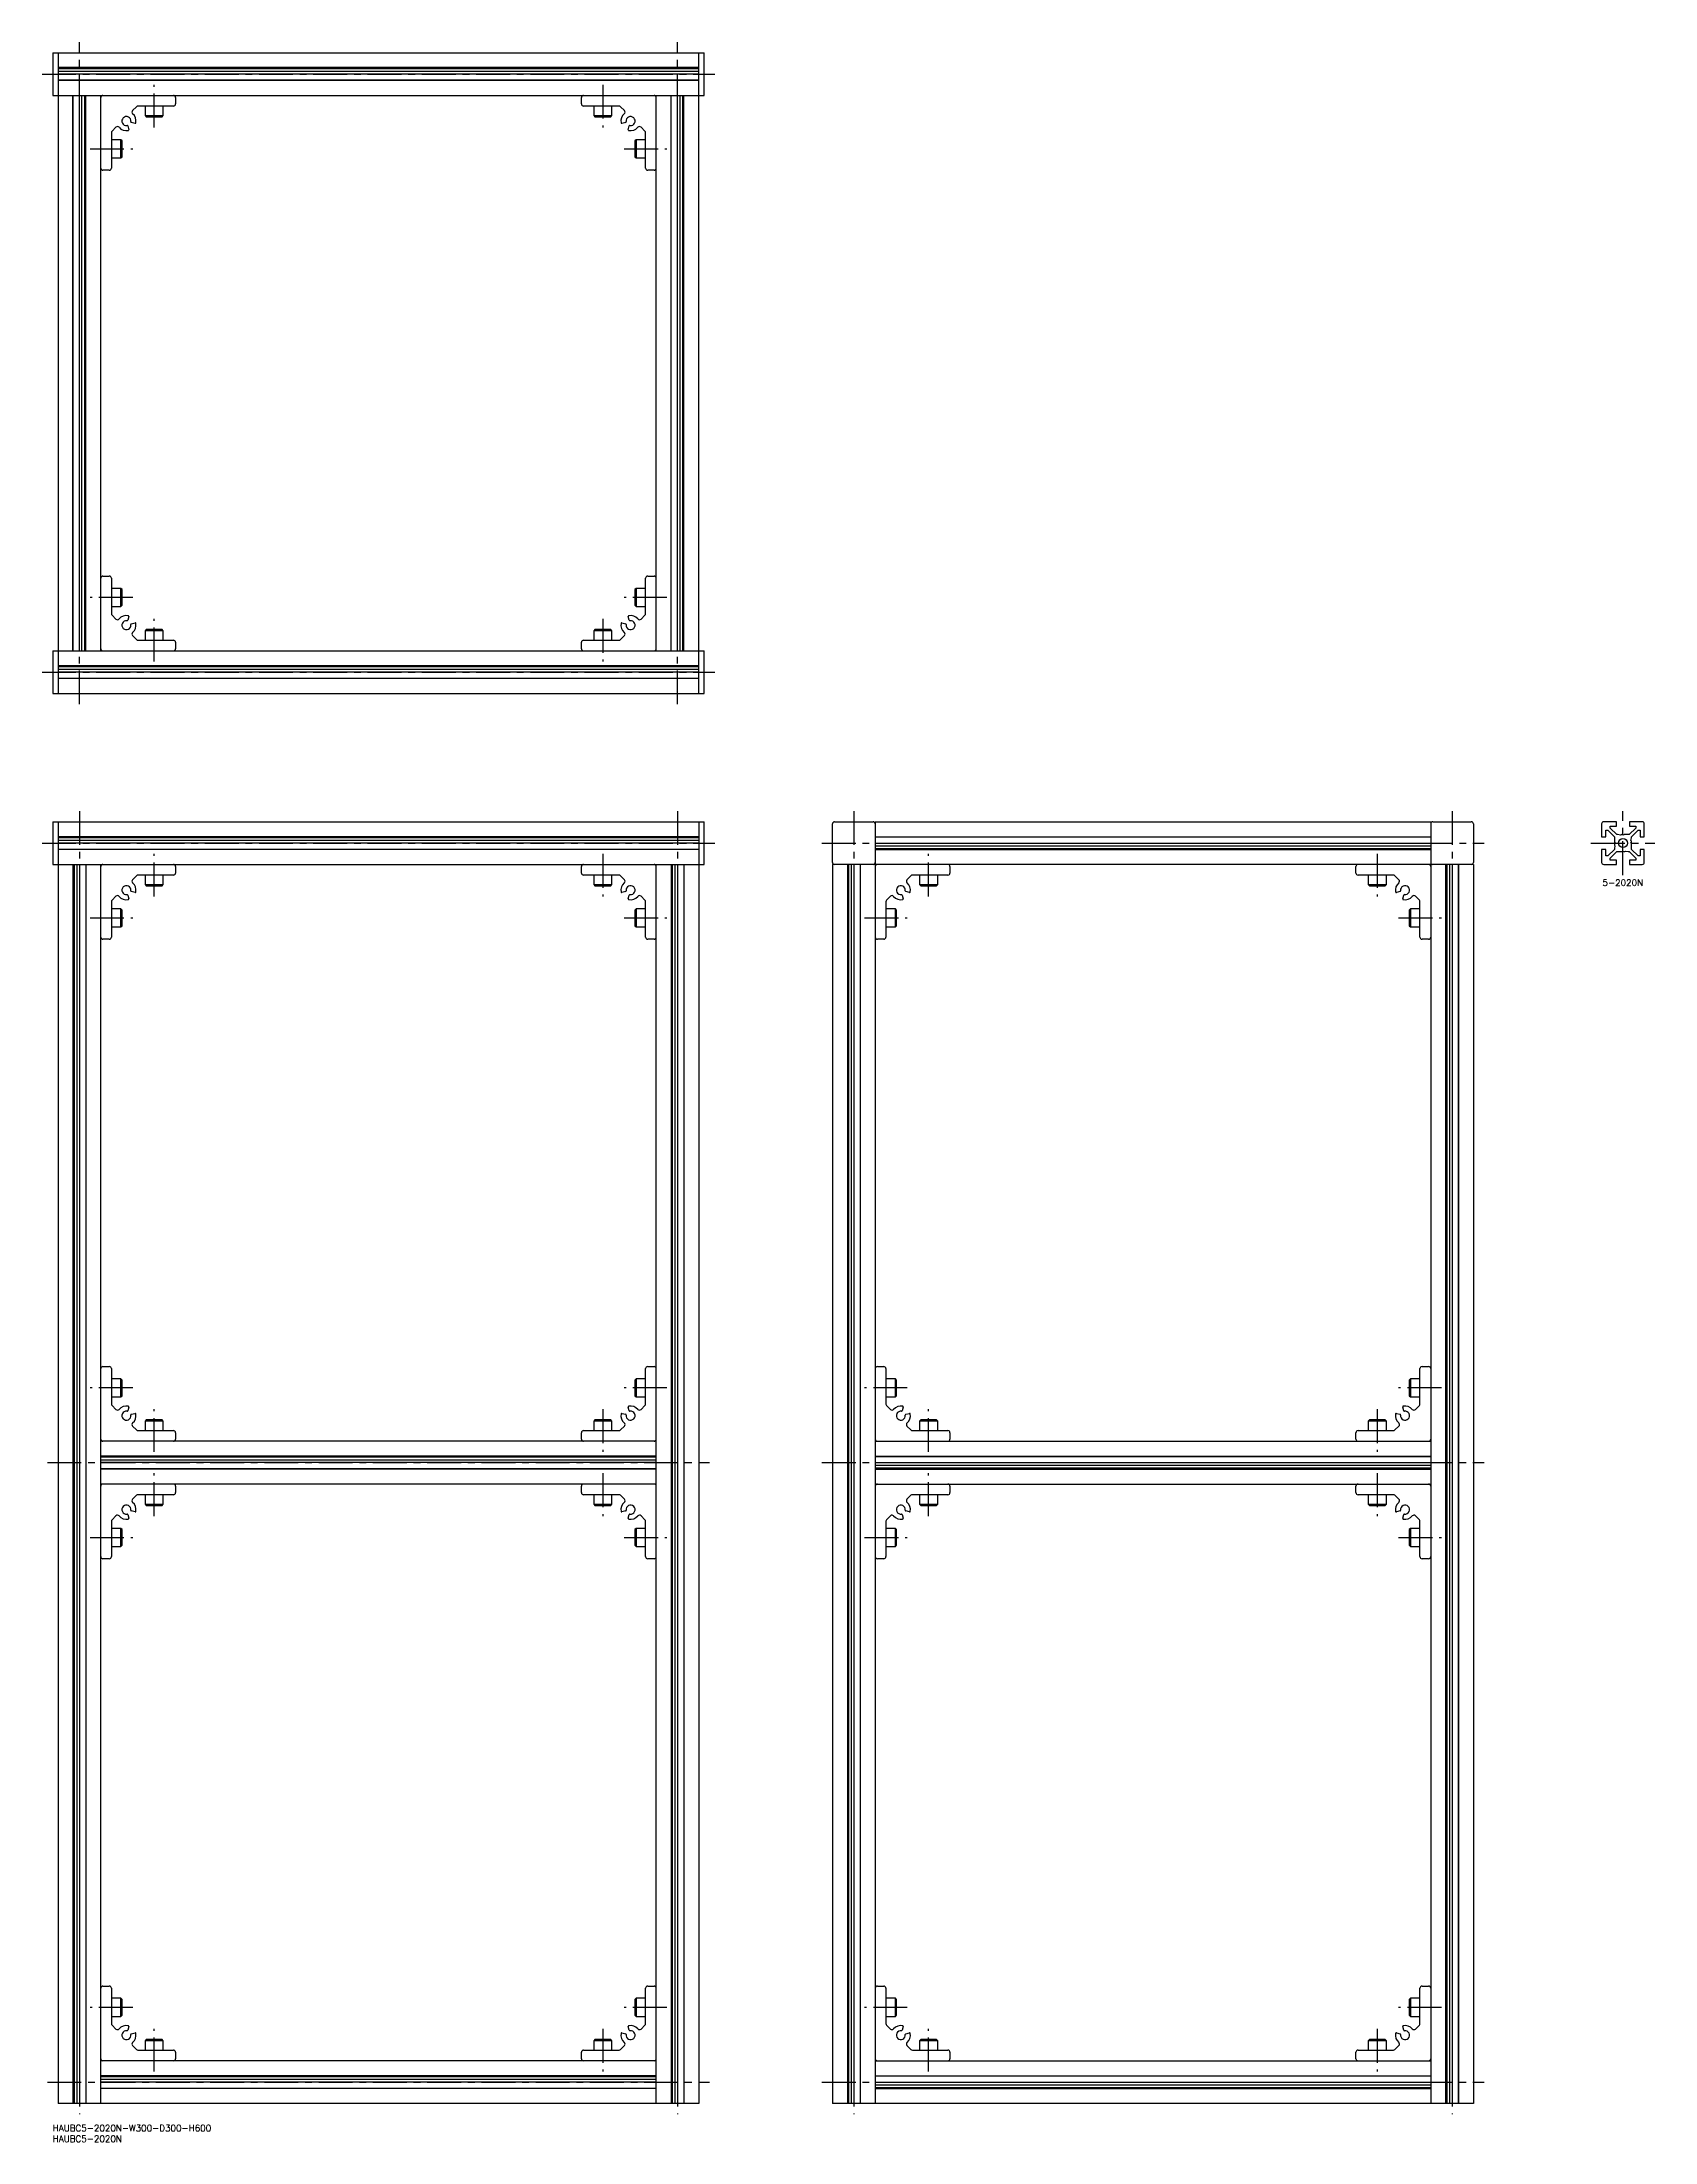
# Model space of a CAD drawing. Extents: x -5 to 750, y -8 to 975.
import ezdxf

# ---------------------------------------------------------------- set-up
doc = ezdxf.new("R2010")
doc.units = 0
doc.header["$LTSCALE"] = 0.5
doc.linetypes.add('CENTER', pattern=[50.8, 31.75, -6.35, 6.35, -6.35])
for name, color, linetype in [('MSM_CENTER', 1, 'CENTER'), ('MSM_CONTINUOUS', 7, 'CONTINUOUS'), ('MSM_PART_NUMBER', 7, 'CONTINUOUS')]:
    doc.layers.add(name, color=color, linetype=linetype)
doc.styles.get("Standard").update_dxf_attribs({"font": 'txt.shx', "height": 3, "bigfont": 'bigfont.shx'})

# ---------------------------------------------------------------- blocks, each defined once
blk = doc.blocks.new('*U8')
at = {"layer": 'MSM_PART_NUMBER'}
blk.add_text('HAUBC5-2020N-W300-D300-H600', height=3, dxfattribs=at).set_placement((0, -3))
blk = doc.blocks.new('*U9')
at = {"layer": 'MSM_PART_NUMBER'}
blk.add_text('HAUBC5-2020N', height=3, dxfattribs=at).set_placement((0, -8))
blk = doc.blocks.new('*U10')
at = {"layer": 'MSM_PART_NUMBER'}
blk.add_text('5-2020N', height=3, dxfattribs=at).set_placement((725.41, 579.97))

msp = doc.modelspace()

# ---------------------------------------------------------------- linework, layer by layer
at = {"layer": 'MSM_CENTER'}
for p, q in [((12.5, 665), (12.5, 975)), ((292.5, 665), (292.5, 975)), ((-5, 960), (310, 960)), ((47.5, 935), (47.5, 955)), ((257.5, 955), (257.5, 935)), ((17.5, 925), (37.5, 925)), ((267.5, 925), (287.5, 925)), ((37.5, 715), (17.5, 715)), ((287.5, 715), (267.5, 715)), ((47.5, 685), (47.5, 705)), ((257.5, 705), (257.5, 685)), ((-5, 680), (310, 680)), ((12.5, 615), (12.5, 5)), ((292.5, 615), (292.5, 5)), ((375, 615), (375, 5)), ((655, 615), (655, 5)), ((735, 585), (735, 615)), ((-5, 600), (310, 600)), ((360, 600), (670, 600)), ((720, 600), (750, 600)), ((47.5, 575), (47.5, 595)), ((257.5, 595), (257.5, 575)), ((410, 575), (410, 595)), ((620, 595), (620, 575)), ((17.5, 565), (37.5, 565)), ((267.5, 565), (287.5, 565)), ((380, 565), (400, 565)), ((630, 565), (650, 565)), ((37.5, 345), (17.5, 345)), ((287.5, 345), (267.5, 345)), ((400, 345), (380, 345)), ((650, 345), (630, 345)), ((47.5, 315), (47.5, 335)), ((257.5, 335), (257.5, 315)), ((410, 315), (410, 335)), ((620, 335), (620, 315)), ((-2.5, 310), (307.5, 310)), ((47.5, 285), (47.5, 305)), ((257.5, 305), (257.5, 285)), ((360, 310), (670, 310)), ((410, 285), (410, 305)), ((620, 305), (620, 285)), ((17.5, 275), (37.5, 275)), ((267.5, 275), (287.5, 275)), ((380, 275), (400, 275)), ((630, 275), (650, 275)), ((37.5, 55), (17.5, 55)), ((287.5, 55), (267.5, 55)), ((400, 55), (380, 55)), ((650, 55), (630, 55)), ((47.5, 25), (47.5, 45)), ((257.5, 45), (257.5, 25)), ((410, 25), (410, 45)), ((620, 45), (620, 25)), ((-2.5, 20), (307.5, 20)), ((360, 20), (670, 20))]:
    msp.add_line(p, q, dxfattribs=at)
at = {"layer": 'MSM_CONTINUOUS'}
for p, q in [((0, 970), (0, 950)), ((0, 970), (305, 970)), ((2.5, 970), (2.5, 670)), ((302.5, 670), (302.5, 970)), ((305, 950), (305, 970)), ((302.5, 963), (2.5, 963)), ((302.5, 962.94), (2.5, 962.94)), ((302.5, 962.5), (2.5, 962.5)), ((302.5, 961.22), (2.5, 961.22)), ((302.5, 960), (2.5, 960)), ((302.5, 957.06), (2.5, 957.06)), ((302.5, 957), (2.5, 957)), ((0, 950), (305, 950)), ((9.5, 690), (9.5, 950)), ((9.56, 690), (9.56, 950)), ((12.5, 690), (12.5, 950)), ((13.72, 690), (13.72, 950)), ((15, 690), (15, 950)), ((15.44, 690), (15.44, 950)), ((15.5, 690), (15.5, 950)), ((22.5, 690), (22.5, 950)), ((39.21, 944.71), (37.38, 942.88)), ((56.5, 945), (39.91, 945)), ((43.25, 945), (43.25, 940.57)), ((51.75, 940.57), (51.75, 945)), ((57.5, 949), (57.5, 946)), ((247.5, 946), (247.5, 949)), ((265.09, 945), (248.5, 945)), ((253.25, 945), (253.25, 940.57)), ((261.75, 940.57), (261.75, 945)), ((267.62, 942.88), (265.79, 944.71)), ((282.5, 690), (282.5, 950)), ((289.5, 690), (289.5, 950)), ((289.56, 690), (289.56, 950)), ((292.5, 690), (292.5, 950)), ((293.72, 690), (293.72, 950)), ((295, 690), (295, 950)), ((295.44, 690), (295.44, 950)), ((295.5, 690), (295.5, 950)), ((29.62, 935.12), (27.79, 933.29)), ((35.12, 935.7), (35.58, 933.95)), ((38.55, 936.92), (36.8, 937.38)), ((43.25, 940.57), (43.82, 940)), ((43.25, 940.57), (51.75, 940.57)), ((43.82, 940), (51.18, 940)), ((51.18, 940), (51.75, 940.57)), ((253.25, 940.57), (253.82, 940)), ((253.25, 940.57), (261.75, 940.57)), ((253.82, 940), (261.18, 940)), ((261.18, 940), (261.75, 940.57)), ((268.2, 937.38), (266.45, 936.92)), ((269.42, 933.95), (269.88, 935.7)), ((277.21, 933.29), (275.38, 935.12)), ((27.5, 932.59), (27.5, 916)), ((31.93, 929.25), (27.5, 929.25)), ((32.5, 928.68), (31.93, 929.25)), ((31.93, 920.75), (31.93, 929.25)), ((32.5, 921.32), (32.5, 928.68)), ((273.07, 929.25), (272.5, 928.68)), ((272.5, 928.68), (272.5, 921.32)), ((277.5, 929.25), (273.07, 929.25)), ((273.07, 929.25), (273.07, 920.75)), ((277.5, 916), (277.5, 932.59)), ((26.5, 915), (23.5, 915)), ((27.5, 920.75), (31.93, 920.75)), ((31.93, 920.75), (32.5, 921.32)), ((272.5, 921.32), (273.07, 920.75)), ((273.07, 920.75), (277.5, 920.75)), ((281.5, 915), (278.5, 915)), ((23.5, 725), (26.5, 725)), ((27.5, 724), (27.5, 707.41)), ((31.93, 719.25), (27.5, 719.25)), ((32.5, 718.68), (31.93, 719.25)), ((31.93, 710.75), (31.93, 719.25)), ((32.5, 711.32), (32.5, 718.68)), ((273.07, 719.25), (272.5, 718.68)), ((272.5, 718.68), (272.5, 711.32)), ((277.5, 719.25), (273.07, 719.25)), ((273.07, 719.25), (273.07, 710.75)), ((277.5, 707.41), (277.5, 724)), ((278.5, 725), (281.5, 725)), ((27.5, 710.75), (31.93, 710.75)), ((31.93, 710.75), (32.5, 711.32)), ((272.5, 711.32), (273.07, 710.75)), ((273.07, 710.75), (277.5, 710.75)), ((27.79, 706.71), (29.62, 704.88)), ((35.58, 706.05), (35.12, 704.3)), ((36.8, 702.62), (38.55, 703.08)), ((43.82, 700), (43.25, 699.43)), ((43.25, 699.43), (43.25, 695)), ((51.75, 699.43), (43.25, 699.43)), ((51.18, 700), (43.82, 700)), ((51.75, 699.43), (51.18, 700)), ((51.75, 695), (51.75, 699.43)), ((253.82, 700), (253.25, 699.43)), ((253.25, 699.43), (253.25, 695)), ((261.75, 699.43), (253.25, 699.43)), ((261.18, 700), (253.82, 700)), ((261.75, 699.43), (261.18, 700)), ((261.75, 695), (261.75, 699.43)), ((266.45, 703.08), (268.2, 702.62)), ((269.88, 704.3), (269.42, 706.05)), ((275.38, 704.88), (277.21, 706.71)), ((0, 690), (305, 690)), ((0, 690), (0, 670)), ((37.38, 697.12), (39.21, 695.29)), ((39.91, 695), (56.5, 695)), ((57.5, 694), (57.5, 691)), ((247.5, 691), (247.5, 694)), ((248.5, 695), (265.09, 695)), ((265.79, 695.29), (267.62, 697.12)), ((305, 670), (305, 690)), ((302.5, 683), (2.5, 683)), ((302.5, 682.94), (2.5, 682.94)), ((302.5, 682.5), (2.5, 682.5)), ((302.5, 681.22), (2.5, 681.22)), ((302.5, 680), (2.5, 680)), ((0, 670), (305, 670)), ((302.5, 677.06), (2.5, 677.06)), ((302.5, 677), (2.5, 677)), ((0, 610), (0, 590)), ((0, 610), (305, 610)), ((2.5, 610), (2.5, 10)), ((302.5, 610), (302.5, 10)), ((305, 590), (305, 610)), ((366, 610), (384, 610)), ((385, 610), (385, 10)), ((385, 610), (645, 610)), ((645, 610), (645, 10)), ((646, 610), (664, 610)), ((732, 610), (726, 610)), ((732, 608), (732, 610)), ((744, 610), (738, 610)), ((738, 610), (738, 608)), ((302.5, 603), (2.5, 603)), ((302.5, 602.94), (2.5, 602.94)), ((302.5, 602.5), (2.5, 602.5)), ((302.5, 601.22), (2.5, 601.22)), ((302.5, 600), (2.5, 600)), ((365, 591), (365, 609)), ((385, 603), (645, 603)), ((385, 602.94), (645, 602.94)), ((385, 600), (645, 600)), ((665, 609), (665, 591)), ((725, 609), (725, 603)), ((725, 603), (727, 603)), ((727, 603), (727, 606)), ((727, 606), (727.94, 606)), ((727.94, 606), (731, 602.94)), ((729, 607.06), (729, 608)), ((729, 608), (732, 608)), ((732.06, 604), (729, 607.06)), ((731, 602.94), (731, 600.65)), ((731.07, 600.4), (731.3, 600)), ((731.3, 600), (731.07, 599.6)), ((732.5, 604), (732.06, 604)), ((733.78, 603.75), (732.5, 604)), ((734.1, 603.93), (733.78, 603.75)), ((735, 603.7), (734.6, 603.93)), ((735.4, 603.93), (735, 603.7)), ((737.94, 604), (735.65, 604)), ((741, 607.06), (737.94, 604)), ((738, 608), (741, 608)), ((738.7, 600), (738.93, 600.4)), ((738.93, 599.6), (738.7, 600)), ((738.75, 601.22), (739, 602.5)), ((738.93, 600.9), (738.75, 601.22)), ((739, 602.94), (742.06, 606)), ((739, 602.5), (739, 602.94)), ((741, 608), (741, 607.06)), ((742.06, 606), (743, 606)), ((743, 606), (743, 603)), ((743, 603), (745, 603)), ((745, 603), (745, 609)), ((0, 590), (305, 590)), ((302.5, 597.06), (2.5, 597.06)), ((302.5, 597), (2.5, 597)), ((9.5, 590), (9.5, 10)), ((9.56, 590), (9.56, 10)), ((10, 590), (10, 10)), ((11.28, 590), (11.28, 10)), ((12.5, 590), (12.5, 10)), ((15.44, 590), (15.44, 10)), ((15.5, 590), (15.5, 10)), ((22.5, 10), (22.5, 590)), ((282.5, 10), (282.5, 590)), ((289.5, 590), (289.5, 10)), ((289.56, 590), (289.56, 10)), ((290, 590), (290, 10)), ((291.28, 590), (291.28, 10)), ((292.5, 590), (292.5, 10)), ((295.44, 590), (295.44, 10)), ((295.5, 590), (295.5, 10)), ((665, 590), (365, 590)), ((365, 590), (365, 10)), ((372, 590), (372, 10)), ((372.06, 590), (372.06, 10)), ((372.5, 590), (372.5, 10)), ((373.78, 590), (373.78, 10)), ((375, 590), (375, 10)), ((377.94, 590), (377.94, 10)), ((378, 590), (378, 10)), ((385, 598.78), (645, 598.78)), ((385, 597.5), (645, 597.5)), ((385, 597.06), (645, 597.06)), ((385, 597), (645, 597)), ((652, 590), (652, 10)), ((652.06, 590), (652.06, 10)), ((652.5, 590), (652.5, 10)), ((653.78, 590), (653.78, 10)), ((655, 590), (655, 10)), ((657.94, 590), (657.94, 10)), ((658, 590), (658, 10)), ((665, 590), (665, 10)), ((727, 597), (725, 597)), ((725, 597), (725, 591)), ((726, 590), (732, 590)), ((727, 594), (727, 597)), ((727.94, 594), (727, 594)), ((731, 597.06), (727.94, 594)), ((729, 592.94), (732.06, 596)), ((729, 592), (729, 592.94)), ((732, 592), (729, 592)), ((731.25, 598.78), (731, 597.5)), ((731, 597.5), (731, 597.06)), ((731.07, 599.1), (731.25, 598.78)), ((732, 590), (732, 592)), ((732.06, 596), (734.35, 596)), ((734.6, 596.07), (735, 596.3)), ((735, 596.3), (735.4, 596.07)), ((735.9, 596.07), (736.22, 596.25)), ((736.22, 596.25), (737.5, 596)), ((737.5, 596), (737.94, 596)), ((737.94, 596), (741, 592.94)), ((738, 592), (738, 590)), ((741, 592), (738, 592)), ((738, 590), (744, 590)), ((739, 597.06), (739, 599.35)), ((742.06, 594), (739, 597.06)), ((741, 592.94), (741, 592)), ((743, 594), (742.06, 594)), ((745, 597), (743, 597)), ((743, 597), (743, 594)), ((745, 591), (745, 597)), ((39.21, 584.71), (37.38, 582.88)), ((56.5, 585), (39.91, 585)), ((43.25, 585), (43.25, 580.57)), ((43.25, 580.57), (43.82, 580)), ((43.25, 580.57), (51.75, 580.57)), ((43.82, 580), (51.18, 580)), ((51.18, 580), (51.75, 580.57)), ((51.75, 580.57), (51.75, 585)), ((57.5, 589), (57.5, 586)), ((247.5, 586), (247.5, 589)), ((265.09, 585), (248.5, 585)), ((253.25, 585), (253.25, 580.57)), ((253.25, 580.57), (253.82, 580)), ((253.25, 580.57), (261.75, 580.57)), ((253.82, 580), (261.18, 580)), ((261.18, 580), (261.75, 580.57)), ((261.75, 580.57), (261.75, 585)), ((267.62, 582.88), (265.79, 584.71)), ((401.71, 584.71), (399.88, 582.88)), ((419, 585), (402.41, 585)), ((405.75, 585), (405.75, 580.57)), ((405.75, 580.57), (406.32, 580)), ((405.75, 580.57), (414.25, 580.57)), ((406.32, 580), (413.68, 580)), ((413.68, 580), (414.25, 580.57)), ((414.25, 580.57), (414.25, 585)), ((420, 589), (420, 586)), ((610, 586), (610, 589)), ((627.59, 585), (611, 585)), ((615.75, 585), (615.75, 580.57)), ((615.75, 580.57), (616.32, 580)), ((615.75, 580.57), (624.25, 580.57)), ((616.32, 580), (623.68, 580)), ((623.68, 580), (624.25, 580.57)), ((624.25, 580.57), (624.25, 585)), ((630.12, 582.88), (628.29, 584.71)), ((27.5, 572.59), (27.5, 556)), ((29.62, 575.12), (27.79, 573.29)), ((35.12, 575.7), (35.58, 573.95)), ((38.55, 576.92), (36.8, 577.38)), ((268.2, 577.38), (266.45, 576.92)), ((269.42, 573.95), (269.88, 575.7)), ((277.21, 573.29), (275.38, 575.12)), ((277.5, 556), (277.5, 572.59)), ((390, 572.59), (390, 556)), ((392.12, 575.12), (390.29, 573.29)), ((397.62, 575.7), (398.08, 573.95)), ((401.05, 576.92), (399.3, 577.38)), ((630.7, 577.38), (628.95, 576.92)), ((631.92, 573.95), (632.38, 575.7)), ((639.71, 573.29), (637.88, 575.12)), ((640, 556), (640, 572.59)), ((31.93, 569.25), (27.5, 569.25)), ((27.5, 560.75), (31.93, 560.75)), ((32.5, 568.68), (31.93, 569.25)), ((31.93, 560.75), (31.93, 569.25)), ((31.93, 560.75), (32.5, 561.32)), ((32.5, 561.32), (32.5, 568.68)), ((273.07, 569.25), (272.5, 568.68)), ((272.5, 568.68), (272.5, 561.32)), ((272.5, 561.32), (273.07, 560.75)), ((277.5, 569.25), (273.07, 569.25)), ((273.07, 569.25), (273.07, 560.75)), ((273.07, 560.75), (277.5, 560.75)), ((394.43, 569.25), (390, 569.25)), ((390, 560.75), (394.43, 560.75)), ((395, 568.68), (394.43, 569.25)), ((394.43, 560.75), (394.43, 569.25)), ((394.43, 560.75), (395, 561.32)), ((395, 561.32), (395, 568.68)), ((635.57, 569.25), (635, 568.68)), ((635, 568.68), (635, 561.32)), ((635, 561.32), (635.57, 560.75)), ((640, 569.25), (635.57, 569.25)), ((635.57, 569.25), (635.57, 560.75)), ((635.57, 560.75), (640, 560.75)), ((26.5, 555), (23.5, 555)), ((281.5, 555), (278.5, 555)), ((389, 555), (386, 555)), ((644, 555), (641, 555)), ((23.5, 355), (26.5, 355)), ((27.5, 354), (27.5, 337.41)), ((277.5, 337.41), (277.5, 354)), ((278.5, 355), (281.5, 355)), ((386, 355), (389, 355)), ((390, 354), (390, 337.41)), ((640, 337.41), (640, 354)), ((641, 355), (644, 355)), ((31.93, 349.25), (27.5, 349.25)), ((32.5, 348.68), (31.93, 349.25)), ((31.93, 340.75), (31.93, 349.25)), ((32.5, 341.32), (32.5, 348.68)), ((273.07, 349.25), (272.5, 348.68)), ((272.5, 348.68), (272.5, 341.32)), ((277.5, 349.25), (273.07, 349.25)), ((273.07, 349.25), (273.07, 340.75)), ((394.43, 349.25), (390, 349.25)), ((395, 348.68), (394.43, 349.25)), ((394.43, 340.75), (394.43, 349.25)), ((395, 341.32), (395, 348.68)), ((635.57, 349.25), (635, 348.68)), ((635, 348.68), (635, 341.32)), ((640, 349.25), (635.57, 349.25)), ((635.57, 349.25), (635.57, 340.75)), ((27.5, 340.75), (31.93, 340.75)), ((27.79, 336.71), (29.62, 334.88)), ((31.93, 340.75), (32.5, 341.32)), ((35.58, 336.05), (35.12, 334.3)), ((269.88, 334.3), (269.42, 336.05)), ((272.5, 341.32), (273.07, 340.75)), ((273.07, 340.75), (277.5, 340.75)), ((275.38, 334.88), (277.21, 336.71)), ((390, 340.75), (394.43, 340.75)), ((390.29, 336.71), (392.12, 334.88)), ((394.43, 340.75), (395, 341.32)), ((398.08, 336.05), (397.62, 334.3)), ((632.38, 334.3), (631.92, 336.05)), ((635, 341.32), (635.57, 340.75)), ((635.57, 340.75), (640, 340.75)), ((637.88, 334.88), (639.71, 336.71)), ((36.8, 332.62), (38.55, 333.08)), ((37.38, 327.12), (39.21, 325.29)), ((39.91, 325), (56.5, 325)), ((43.82, 330), (43.25, 329.43)), ((43.25, 329.43), (43.25, 325)), ((51.75, 329.43), (43.25, 329.43)), ((51.18, 330), (43.82, 330)), ((51.75, 329.43), (51.18, 330)), ((51.75, 325), (51.75, 329.43)), ((248.5, 325), (265.09, 325)), ((253.82, 330), (253.25, 329.43)), ((253.25, 329.43), (253.25, 325)), ((261.75, 329.43), (253.25, 329.43)), ((261.18, 330), (253.82, 330)), ((261.75, 329.43), (261.18, 330)), ((261.75, 325), (261.75, 329.43)), ((265.79, 325.29), (267.62, 327.12)), ((266.45, 333.08), (268.2, 332.62)), ((399.3, 332.62), (401.05, 333.08)), ((399.88, 327.12), (401.71, 325.29)), ((402.41, 325), (419, 325)), ((406.32, 330), (405.75, 329.43)), ((405.75, 329.43), (405.75, 325)), ((414.25, 329.43), (405.75, 329.43)), ((413.68, 330), (406.32, 330)), ((414.25, 329.43), (413.68, 330)), ((414.25, 325), (414.25, 329.43)), ((611, 325), (627.59, 325)), ((616.32, 330), (615.75, 329.43)), ((615.75, 329.43), (615.75, 325)), ((624.25, 329.43), (615.75, 329.43)), ((623.68, 330), (616.32, 330)), ((624.25, 329.43), (623.68, 330)), ((624.25, 325), (624.25, 329.43)), ((628.29, 325.29), (630.12, 327.12)), ((628.95, 333.08), (630.7, 332.62)), ((282.5, 320), (22.5, 320)), ((57.5, 324), (57.5, 321)), ((247.5, 321), (247.5, 324)), ((385, 320), (645, 320)), ((420, 324), (420, 321)), ((610, 321), (610, 324)), ((282.5, 313), (22.5, 313)), ((282.5, 312.94), (22.5, 312.94)), ((282.5, 312.5), (22.5, 312.5)), ((282.5, 311.22), (22.5, 311.22)), ((282.5, 310), (22.5, 310)), ((282.5, 307.06), (22.5, 307.06)), ((282.5, 307), (22.5, 307)), ((385, 313), (645, 313)), ((385, 312.94), (645, 312.94)), ((385, 310), (645, 310)), ((385, 308.78), (645, 308.78)), ((385, 307.5), (645, 307.5)), ((385, 307.06), (645, 307.06)), ((385, 307), (645, 307)), ((282.5, 300), (22.5, 300)), ((56.5, 295), (39.91, 295)), ((43.25, 295), (43.25, 290.57)), ((51.75, 290.57), (51.75, 295)), ((57.5, 299), (57.5, 296)), ((247.5, 296), (247.5, 299)), ((265.09, 295), (248.5, 295)), ((253.25, 295), (253.25, 290.57)), ((261.75, 290.57), (261.75, 295)), ((385, 300), (645, 300)), ((419, 295), (402.41, 295)), ((405.75, 295), (405.75, 290.57)), ((414.25, 290.57), (414.25, 295)), ((420, 299), (420, 296)), ((610, 296), (610, 299)), ((627.59, 295), (611, 295)), ((615.75, 295), (615.75, 290.57)), ((624.25, 290.57), (624.25, 295)), ((29.62, 285.12), (27.79, 283.29)), ((35.12, 285.7), (35.58, 283.95)), ((38.55, 286.92), (36.8, 287.38)), ((39.21, 294.71), (37.38, 292.88)), ((43.25, 290.57), (43.82, 290)), ((43.25, 290.57), (51.75, 290.57)), ((43.82, 290), (51.18, 290)), ((51.18, 290), (51.75, 290.57)), ((253.25, 290.57), (253.82, 290)), ((253.25, 290.57), (261.75, 290.57)), ((253.82, 290), (261.18, 290)), ((261.18, 290), (261.75, 290.57)), ((267.62, 292.88), (265.79, 294.71)), ((268.2, 287.38), (266.45, 286.92)), ((269.42, 283.95), (269.88, 285.7)), ((277.21, 283.29), (275.38, 285.12)), ((392.12, 285.12), (390.29, 283.29)), ((397.62, 285.7), (398.08, 283.95)), ((401.05, 286.92), (399.3, 287.38)), ((401.71, 294.71), (399.88, 292.88)), ((405.75, 290.57), (406.32, 290)), ((405.75, 290.57), (414.25, 290.57)), ((406.32, 290), (413.68, 290)), ((413.68, 290), (414.25, 290.57)), ((615.75, 290.57), (616.32, 290)), ((615.75, 290.57), (624.25, 290.57)), ((616.32, 290), (623.68, 290)), ((623.68, 290), (624.25, 290.57)), ((630.12, 292.88), (628.29, 294.71)), ((630.7, 287.38), (628.95, 286.92)), ((631.92, 283.95), (632.38, 285.7)), ((639.71, 283.29), (637.88, 285.12)), ((27.5, 282.59), (27.5, 266)), ((31.93, 279.25), (27.5, 279.25)), ((32.5, 278.68), (31.93, 279.25)), ((31.93, 270.75), (31.93, 279.25)), ((32.5, 271.32), (32.5, 278.68)), ((273.07, 279.25), (272.5, 278.68)), ((272.5, 278.68), (272.5, 271.32)), ((277.5, 279.25), (273.07, 279.25)), ((273.07, 279.25), (273.07, 270.75)), ((277.5, 266), (277.5, 282.59)), ((390, 282.59), (390, 266)), ((394.43, 279.25), (390, 279.25)), ((395, 278.68), (394.43, 279.25)), ((394.43, 270.75), (394.43, 279.25)), ((395, 271.32), (395, 278.68)), ((635.57, 279.25), (635, 278.68)), ((635, 278.68), (635, 271.32)), ((640, 279.25), (635.57, 279.25)), ((635.57, 279.25), (635.57, 270.75)), ((640, 266), (640, 282.59)), ((27.5, 270.75), (31.93, 270.75)), ((31.93, 270.75), (32.5, 271.32)), ((272.5, 271.32), (273.07, 270.75)), ((273.07, 270.75), (277.5, 270.75)), ((390, 270.75), (394.43, 270.75)), ((394.43, 270.75), (395, 271.32)), ((635, 271.32), (635.57, 270.75)), ((635.57, 270.75), (640, 270.75)), ((26.5, 265), (23.5, 265)), ((281.5, 265), (278.5, 265)), ((389, 265), (386, 265)), ((644, 265), (641, 265)), ((23.5, 65), (26.5, 65)), ((27.5, 64), (27.5, 47.41)), ((31.93, 59.25), (27.5, 59.25)), ((32.5, 58.68), (31.93, 59.25)), ((31.93, 50.75), (31.93, 59.25)), ((273.07, 59.25), (272.5, 58.68)), ((277.5, 59.25), (273.07, 59.25)), ((273.07, 59.25), (273.07, 50.75)), ((277.5, 47.41), (277.5, 64)), ((278.5, 65), (281.5, 65)), ((386, 65), (389, 65)), ((390, 64), (390, 47.41)), ((394.43, 59.25), (390, 59.25)), ((395, 58.68), (394.43, 59.25)), ((394.43, 50.75), (394.43, 59.25)), ((635.57, 59.25), (635, 58.68)), ((640, 59.25), (635.57, 59.25)), ((635.57, 59.25), (635.57, 50.75)), ((640, 47.41), (640, 64)), ((641, 65), (644, 65)), ((27.5, 50.75), (31.93, 50.75)), ((31.93, 50.75), (32.5, 51.32)), ((32.5, 51.32), (32.5, 58.68)), ((272.5, 58.68), (272.5, 51.32)), ((272.5, 51.32), (273.07, 50.75)), ((273.07, 50.75), (277.5, 50.75)), ((390, 50.75), (394.43, 50.75)), ((394.43, 50.75), (395, 51.32)), ((395, 51.32), (395, 58.68)), ((635, 58.68), (635, 51.32)), ((635, 51.32), (635.57, 50.75)), ((635.57, 50.75), (640, 50.75)), ((27.79, 46.71), (29.62, 44.88)), ((35.58, 46.05), (35.12, 44.3)), ((36.8, 42.62), (38.55, 43.08)), ((43.82, 40), (43.25, 39.43)), ((43.25, 39.43), (43.25, 35)), ((51.75, 39.43), (43.25, 39.43)), ((51.18, 40), (43.82, 40)), ((51.75, 39.43), (51.18, 40)), ((51.75, 35), (51.75, 39.43)), ((253.82, 40), (253.25, 39.43)), ((253.25, 39.43), (253.25, 35)), ((261.75, 39.43), (253.25, 39.43)), ((261.18, 40), (253.82, 40)), ((261.75, 39.43), (261.18, 40)), ((261.75, 35), (261.75, 39.43)), ((266.45, 43.08), (268.2, 42.62)), ((269.88, 44.3), (269.42, 46.05)), ((275.38, 44.88), (277.21, 46.71)), ((390.29, 46.71), (392.12, 44.88)), ((398.08, 46.05), (397.62, 44.3)), ((399.3, 42.62), (401.05, 43.08)), ((406.32, 40), (405.75, 39.43)), ((405.75, 39.43), (405.75, 35)), ((414.25, 39.43), (405.75, 39.43)), ((413.68, 40), (406.32, 40)), ((414.25, 39.43), (413.68, 40)), ((414.25, 35), (414.25, 39.43)), ((616.32, 40), (615.75, 39.43)), ((615.75, 39.43), (615.75, 35)), ((624.25, 39.43), (615.75, 39.43)), ((623.68, 40), (616.32, 40)), ((624.25, 39.43), (623.68, 40)), ((624.25, 35), (624.25, 39.43)), ((628.95, 43.08), (630.7, 42.62)), ((632.38, 44.3), (631.92, 46.05)), ((637.88, 44.88), (639.71, 46.71)), ((282.5, 30), (22.5, 30)), ((37.38, 37.12), (39.21, 35.29)), ((39.91, 35), (56.5, 35)), ((57.5, 34), (57.5, 31)), ((247.5, 31), (247.5, 34)), ((248.5, 35), (265.09, 35)), ((265.79, 35.29), (267.62, 37.12)), ((385, 30), (645, 30)), ((399.88, 37.12), (401.71, 35.29)), ((402.41, 35), (419, 35)), ((420, 34), (420, 31)), ((610, 31), (610, 34)), ((611, 35), (627.59, 35)), ((628.29, 35.29), (630.12, 37.12)), ((282.5, 23), (22.5, 23)), ((282.5, 22.94), (22.5, 22.94)), ((282.5, 22.5), (22.5, 22.5)), ((282.5, 21.22), (22.5, 21.22)), ((282.5, 20), (22.5, 20)), ((385, 23), (645, 23)), ((385, 22.94), (645, 22.94)), ((385, 20), (645, 20)), ((302.5, 10), (2.5, 10)), ((282.5, 17.06), (22.5, 17.06)), ((282.5, 17), (22.5, 17)), ((665, 10), (365, 10)), ((385, 18.78), (645, 18.78)), ((385, 17.5), (645, 17.5)), ((385, 17.06), (645, 17.06)), ((385, 17), (645, 17))]:
    msp.add_line(p, q, dxfattribs=at)
msp.add_circle((735, 600), 2.1, dxfattribs=at)
for centre, radius, start, end in [((23.5, 949), 1, 90, 180), ((39.91, 944), 1, 90, 135), ((56.5, 949), 1, 0, 90), ((56.5, 946), 1, 270, 0), ((248.5, 949), 1, 90, 180), ((248.5, 946), 1, 180, 270), ((265.09, 944), 1, 45, 90), ((281.5, 949), 1, 0, 90), ((30.33, 934.41), 1, 40.68088, 135), ((34.5, 938), 4.5, 220.68088, 280.90396), ((34.5, 938), 2.1, 352.18075, 277.81924), ((34.83, 935.62), 0.3, 15, 97.81924), ((35.29, 933.88), 0.3, 280.90396, 15), ((36.88, 937.67), 0.3, 172.18076, 255), ((38.09, 942.17), 1, 135, 229.31913), ((34.5, 938), 4.5, 349.09604, 49.31912), ((38.62, 937.21), 0.3, 255, 349.09606), ((270.5, 938), 4.5, 130.68088, 190.90396), ((266.38, 937.21), 0.3, 190.90396, 285), ((266.91, 942.17), 1, 310.68088, 45), ((268.12, 937.67), 0.3, 285, 7.81924), ((270.5, 938), 2.1, 262.18075, 187.81924), ((269.71, 933.88), 0.3, 165, 259.09606), ((270.5, 938), 4.5, 259.09604, 319.31912), ((270.17, 935.62), 0.3, 82.18076, 165), ((274.67, 934.41), 1, 45, 139.31913), ((28.5, 932.59), 1, 135, 180), ((276.5, 932.59), 1, 0, 45), ((23.5, 916), 1, 180, 270), ((26.5, 916), 1, 270, 0), ((278.5, 916), 1, 180, 270), ((281.5, 916), 1, 270, 0), ((23.5, 724), 1, 90, 180), ((26.5, 724), 1, 0, 90), ((278.5, 724), 1, 90, 180), ((281.5, 724), 1, 0, 90), ((28.5, 707.41), 1, 180, 225), ((30.33, 705.59), 1, 225, 319.31913), ((34.5, 702), 4.5, 79.09604, 139.31912), ((34.5, 702), 2.1, 82.18075, 7.81924), ((34.83, 704.38), 0.3, 262.18076, 345), ((35.29, 706.12), 0.3, 345, 79.09606), ((36.88, 702.33), 0.3, 105, 187.81924), ((38.09, 697.83), 1, 130.68088, 225), ((34.5, 702), 4.5, 310.68088, 10.90396), ((38.62, 702.79), 0.3, 10.90396, 105), ((270.5, 702), 4.5, 169.09604, 229.31912), ((266.38, 702.79), 0.3, 75, 169.09606), ((266.91, 697.83), 1, 315, 49.31913), ((268.12, 702.33), 0.3, 352.18076, 75), ((270.5, 702), 2.1, 172.18075, 97.81924), ((269.71, 706.12), 0.3, 100.90396, 195), ((270.5, 702), 4.5, 40.68088, 100.90396), ((270.17, 704.38), 0.3, 195, 277.81924), ((274.67, 705.59), 1, 220.68088, 315), ((276.5, 707.41), 1, 315, 0), ((23.5, 691), 1, 180, 270), ((39.91, 696), 1, 225, 270), ((56.5, 694), 1, 0, 90), ((56.5, 691), 1, 270, 0), ((248.5, 694), 1, 90, 180), ((248.5, 691), 1, 180, 270), ((265.09, 696), 1, 270, 315), ((281.5, 691), 1, 270, 0), ((366, 609), 1, 90, 180), ((384, 609), 1, 0, 90), ((646, 609), 1, 90, 180), ((664, 609), 1, 0, 90), ((726, 609), 1, 90, 180), ((744, 609), 1, 0, 90), ((731.5, 600.65), 0.5, 180, 210), ((734.35, 603.5), 0.5, 60, 120), ((735.65, 603.5), 0.5, 90, 120), ((738.5, 600.65), 0.5, 330, 30), ((23.5, 589), 1, 90, 180), ((56.5, 589), 1, 0, 90), ((248.5, 589), 1, 90, 180), ((281.5, 589), 1, 0, 90), ((366, 591), 1, 180, 270), ((384, 591), 1, 270, 0), ((386, 589), 1, 90, 180), ((419, 589), 1, 0, 90), ((611, 589), 1, 90, 180), ((644, 589), 1, 0, 90), ((646, 591), 1, 180, 270), ((664, 591), 1, 270, 0), ((726, 591), 1, 180, 270), ((731.5, 599.35), 0.5, 150, 210), ((734.35, 596.5), 0.5, 270, 300), ((735.65, 596.5), 0.5, 240, 300), ((738.5, 599.35), 0.5, 0, 30), ((744, 591), 1, 270, 0), ((34.5, 578), 2.1, 352.18075, 277.81924), ((38.09, 582.17), 1, 135, 229.31913), ((34.5, 578), 4.5, 349.09604, 49.31912), ((39.91, 584), 1, 90, 135), ((56.5, 586), 1, 270, 0), ((248.5, 586), 1, 180, 270), ((265.09, 584), 1, 45, 90), ((270.5, 578), 4.5, 130.68088, 190.90396), ((266.91, 582.17), 1, 310.68088, 45), ((270.5, 578), 2.1, 262.18075, 187.81924), ((397, 578), 2.1, 352.18075, 277.81924), ((400.59, 582.17), 1, 135, 229.31913), ((397, 578), 4.5, 349.09604, 49.31912), ((402.41, 584), 1, 90, 135), ((419, 586), 1, 270, 0), ((611, 586), 1, 180, 270), ((627.59, 584), 1, 45, 90), ((633, 578), 4.5, 130.68088, 190.90396), ((629.41, 582.17), 1, 310.68088, 45), ((633, 578), 2.1, 262.18075, 187.81924), ((28.5, 572.59), 1, 135, 180), ((30.33, 574.41), 1, 40.68088, 135), ((34.5, 578), 4.5, 220.68088, 280.90396), ((34.83, 575.62), 0.3, 15, 97.81924), ((35.29, 573.88), 0.3, 280.90396, 15), ((36.88, 577.67), 0.3, 172.18076, 255), ((38.62, 577.21), 0.3, 255, 349.09606), ((266.38, 577.21), 0.3, 190.90396, 285), ((268.12, 577.67), 0.3, 285, 7.81924), ((269.71, 573.88), 0.3, 165, 259.09606), ((270.5, 578), 4.5, 259.09604, 319.31912), ((270.17, 575.62), 0.3, 82.18076, 165), ((274.67, 574.41), 1, 45, 139.31913), ((276.5, 572.59), 1, 0, 45), ((391, 572.59), 1, 135, 180), ((392.83, 574.41), 1, 40.68088, 135), ((397, 578), 4.5, 220.68088, 280.90396), ((397.33, 575.62), 0.3, 15, 97.81924), ((397.79, 573.88), 0.3, 280.90396, 15), ((399.38, 577.67), 0.3, 172.18076, 255), ((401.12, 577.21), 0.3, 255, 349.09606), ((628.88, 577.21), 0.3, 190.90396, 285), ((630.62, 577.67), 0.3, 285, 7.81924), ((632.21, 573.88), 0.3, 165, 259.09606), ((633, 578), 4.5, 259.09604, 319.31912), ((632.67, 575.62), 0.3, 82.18076, 165), ((637.17, 574.41), 1, 45, 139.31913), ((639, 572.59), 1, 0, 45), ((23.5, 556), 1, 180, 270), ((26.5, 556), 1, 270, 0), ((278.5, 556), 1, 180, 270), ((281.5, 556), 1, 270, 0), ((386, 556), 1, 180, 270), ((389, 556), 1, 270, 0), ((641, 556), 1, 180, 270), ((644, 556), 1, 270, 0), ((23.5, 354), 1, 90, 180), ((26.5, 354), 1, 0, 90), ((278.5, 354), 1, 90, 180), ((281.5, 354), 1, 0, 90), ((386, 354), 1, 90, 180), ((389, 354), 1, 0, 90), ((641, 354), 1, 90, 180), ((644, 354), 1, 0, 90), ((28.5, 337.41), 1, 180, 225), ((30.33, 335.59), 1, 225, 319.31913), ((34.5, 332), 4.5, 79.09604, 139.31912), ((34.83, 334.38), 0.3, 262.18076, 345), ((35.29, 336.12), 0.3, 345, 79.09606), ((269.71, 336.12), 0.3, 100.90396, 195), ((270.5, 332), 4.5, 40.68088, 100.90396), ((270.17, 334.38), 0.3, 195, 277.81924), ((274.67, 335.59), 1, 220.68088, 315), ((276.5, 337.41), 1, 315, 0), ((391, 337.41), 1, 180, 225), ((392.83, 335.59), 1, 225, 319.31913), ((397, 332), 4.5, 79.09604, 139.31912), ((397.33, 334.38), 0.3, 262.18076, 345), ((397.79, 336.12), 0.3, 345, 79.09606), ((632.21, 336.12), 0.3, 100.90396, 195), ((633, 332), 4.5, 40.68088, 100.90396), ((632.67, 334.38), 0.3, 195, 277.81924), ((637.17, 335.59), 1, 220.68088, 315), ((639, 337.41), 1, 315, 0), ((34.5, 332), 2.1, 82.18075, 7.81924), ((36.88, 332.33), 0.3, 105, 187.81924), ((38.09, 327.83), 1, 130.68088, 225), ((34.5, 332), 4.5, 310.68088, 10.90396), ((38.62, 332.79), 0.3, 10.90396, 105), ((39.91, 326), 1, 225, 270), ((56.5, 324), 1, 0, 90), ((248.5, 324), 1, 90, 180), ((265.09, 326), 1, 270, 315), ((270.5, 332), 4.5, 169.09604, 229.31912), ((266.38, 332.79), 0.3, 75, 169.09606), ((266.91, 327.83), 1, 315, 49.31913), ((268.12, 332.33), 0.3, 352.18076, 75), ((270.5, 332), 2.1, 172.18075, 97.81924), ((397, 332), 2.1, 82.18075, 7.81924), ((399.38, 332.33), 0.3, 105, 187.81924), ((400.59, 327.83), 1, 130.68088, 225), ((397, 332), 4.5, 310.68088, 10.90396), ((401.12, 332.79), 0.3, 10.90396, 105), ((402.41, 326), 1, 225, 270), ((419, 324), 1, 0, 90), ((611, 324), 1, 90, 180), ((627.59, 326), 1, 270, 315), ((633, 332), 4.5, 169.09604, 229.31912), ((628.88, 332.79), 0.3, 75, 169.09606), ((629.41, 327.83), 1, 315, 49.31913), ((630.62, 332.33), 0.3, 352.18076, 75), ((633, 332), 2.1, 172.18075, 97.81924), ((23.5, 321), 1, 180, 270), ((56.5, 321), 1, 270, 0), ((248.5, 321), 1, 180, 270), ((281.5, 321), 1, 270, 0), ((386, 321), 1, 180, 270), ((419, 321), 1, 270, 0), ((611, 321), 1, 180, 270), ((644, 321), 1, 270, 0), ((23.5, 299), 1, 90, 180), ((39.91, 294), 1, 90, 135), ((56.5, 299), 1, 0, 90), ((56.5, 296), 1, 270, 0), ((248.5, 299), 1, 90, 180), ((248.5, 296), 1, 180, 270), ((265.09, 294), 1, 45, 90), ((281.5, 299), 1, 0, 90), ((386, 299), 1, 90, 180), ((402.41, 294), 1, 90, 135), ((419, 299), 1, 0, 90), ((419, 296), 1, 270, 0), ((611, 299), 1, 90, 180), ((611, 296), 1, 180, 270), ((627.59, 294), 1, 45, 90), ((644, 299), 1, 0, 90), ((30.33, 284.41), 1, 40.68088, 135), ((34.5, 288), 2.1, 352.18075, 277.81924), ((34.83, 285.62), 0.3, 15, 97.81924), ((36.88, 287.67), 0.3, 172.18076, 255), ((38.09, 292.17), 1, 135, 229.31913), ((34.5, 288), 4.5, 349.09604, 49.31912), ((38.62, 287.21), 0.3, 255, 349.09606), ((270.5, 288), 4.5, 130.68088, 190.90396), ((266.38, 287.21), 0.3, 190.90396, 285), ((266.91, 292.17), 1, 310.68088, 45), ((268.12, 287.67), 0.3, 285, 7.81924), ((270.5, 288), 2.1, 262.18075, 187.81924), ((270.17, 285.62), 0.3, 82.18076, 165), ((274.67, 284.41), 1, 45, 139.31913), ((392.83, 284.41), 1, 40.68088, 135), ((397, 288), 2.1, 352.18075, 277.81924), ((397.33, 285.62), 0.3, 15, 97.81924), ((399.38, 287.67), 0.3, 172.18076, 255), ((400.59, 292.17), 1, 135, 229.31913), ((397, 288), 4.5, 349.09604, 49.31912), ((401.12, 287.21), 0.3, 255, 349.09606), ((633, 288), 4.5, 130.68088, 190.90396), ((628.88, 287.21), 0.3, 190.90396, 285), ((629.41, 292.17), 1, 310.68088, 45), ((630.62, 287.67), 0.3, 285, 7.81924), ((633, 288), 2.1, 262.18075, 187.81924), ((632.67, 285.62), 0.3, 82.18076, 165), ((637.17, 284.41), 1, 45, 139.31913), ((28.5, 282.59), 1, 135, 180), ((34.5, 288), 4.5, 220.68088, 280.90396), ((35.29, 283.88), 0.3, 280.90396, 15), ((269.71, 283.88), 0.3, 165, 259.09606), ((270.5, 288), 4.5, 259.09604, 319.31912), ((276.5, 282.59), 1, 0, 45), ((391, 282.59), 1, 135, 180), ((397, 288), 4.5, 220.68088, 280.90396), ((397.79, 283.88), 0.3, 280.90396, 15), ((632.21, 283.88), 0.3, 165, 259.09606), ((633, 288), 4.5, 259.09604, 319.31912), ((639, 282.59), 1, 0, 45), ((23.5, 266), 1, 180, 270), ((26.5, 266), 1, 270, 0), ((278.5, 266), 1, 180, 270), ((281.5, 266), 1, 270, 0), ((386, 266), 1, 180, 270), ((389, 266), 1, 270, 0), ((641, 266), 1, 180, 270), ((644, 266), 1, 270, 0), ((23.5, 64), 1, 90, 180), ((26.5, 64), 1, 0, 90), ((278.5, 64), 1, 90, 180), ((281.5, 64), 1, 0, 90), ((386, 64), 1, 90, 180), ((389, 64), 1, 0, 90), ((641, 64), 1, 90, 180), ((644, 64), 1, 0, 90), ((28.5, 47.41), 1, 180, 225), ((30.33, 45.59), 1, 225, 319.31913), ((34.5, 42), 4.5, 79.09604, 139.31912), ((34.5, 42), 2.1, 82.18075, 7.81924), ((34.83, 44.38), 0.3, 262.18076, 345), ((35.29, 46.12), 0.3, 345, 79.09606), ((36.88, 42.33), 0.3, 105, 187.81924), ((34.5, 42), 4.5, 310.68088, 10.90396), ((38.62, 42.79), 0.3, 10.90396, 105), ((270.5, 42), 4.5, 169.09604, 229.31912), ((266.38, 42.79), 0.3, 75, 169.09606), ((268.12, 42.33), 0.3, 352.18076, 75), ((270.5, 42), 2.1, 172.18075, 97.81924), ((269.71, 46.12), 0.3, 100.90396, 195), ((270.5, 42), 4.5, 40.68088, 100.90396), ((270.17, 44.38), 0.3, 195, 277.81924), ((274.67, 45.59), 1, 220.68088, 315), ((276.5, 47.41), 1, 315, 0), ((391, 47.41), 1, 180, 225), ((392.83, 45.59), 1, 225, 319.31913), ((397, 42), 4.5, 79.09604, 139.31912), ((397, 42), 2.1, 82.18075, 7.81924), ((397.33, 44.38), 0.3, 262.18076, 345), ((397.79, 46.12), 0.3, 345, 79.09606), ((399.38, 42.33), 0.3, 105, 187.81924), ((397, 42), 4.5, 310.68088, 10.90396), ((401.12, 42.79), 0.3, 10.90396, 105), ((633, 42), 4.5, 169.09604, 229.31912), ((628.88, 42.79), 0.3, 75, 169.09606), ((630.62, 42.33), 0.3, 352.18076, 75), ((633, 42), 2.1, 172.18075, 97.81924), ((632.21, 46.12), 0.3, 100.90396, 195), ((633, 42), 4.5, 40.68088, 100.90396), ((632.67, 44.38), 0.3, 195, 277.81924), ((637.17, 45.59), 1, 220.68088, 315), ((639, 47.41), 1, 315, 0), ((23.5, 31), 1, 180, 270), ((38.09, 37.83), 1, 130.68088, 225), ((39.91, 36), 1, 225, 270), ((56.5, 34), 1, 0, 90), ((56.5, 31), 1, 270, 0), ((248.5, 34), 1, 90, 180), ((248.5, 31), 1, 180, 270), ((265.09, 36), 1, 270, 315), ((266.91, 37.83), 1, 315, 49.31913), ((281.5, 31), 1, 270, 0), ((386, 31), 1, 180, 270), ((400.59, 37.83), 1, 130.68088, 225), ((402.41, 36), 1, 225, 270), ((419, 34), 1, 0, 90), ((419, 31), 1, 270, 0), ((611, 34), 1, 90, 180), ((611, 31), 1, 180, 270), ((627.59, 36), 1, 270, 315), ((629.41, 37.83), 1, 315, 49.31913), ((644, 31), 1, 270, 0)]:
    msp.add_arc(centre, radius, start, end, dxfattribs=at)

# ---------------------------------------------------------------- block references
for name in ['*U10', '*U8', '*U9']:
    msp.add_blockref(name, (0, 0), dxfattribs=at)

doc.saveas('drawing.dxf')
